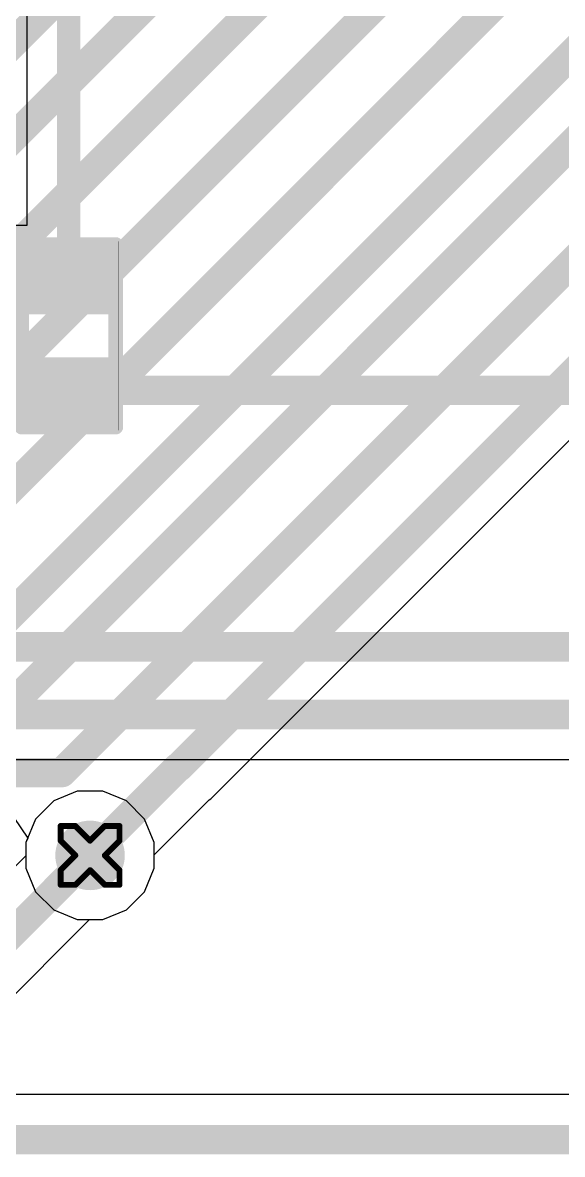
# Model space of a CAD drawing. Header units: inches. Extents: x -11 to 5379, y 0 to 5429.
# Drawn here: x 161.7 to 166.36, y 29.78 to 39.54 of the extents above; entities that cross this region are included whole.
import ezdxf

# ---------------------------------------------------------------- set-up
doc = ezdxf.new("R2010")
doc.units = ezdxf.units.IN
for name, color, linetype in [('Bottom Layer', 5, 'Continuous'), ('Drill Drawing', 1, 'Continuous'), ('GND', 16, 'Continuous'), ('PWR', 76, 'Continuous'), ('Top Layer', 1, 'Continuous'), ('Top Overlay', 2, 'Continuous'), ('Top Paste', 8, 'Continuous'), ('Top Solder', 216, 'Continuous'), ('Via Holes', 16, 'Continuous')]:
    doc.layers.add(name, color=color, linetype=linetype)

# ---------------------------------------------------------------- blocks, each defined once
blk = doc.blocks.new('R___0402_440')
at = {"layer": 'Top Layer'}
for points in [[(-0.6985, -0.3175), (-0.6985, 0.3175), (-0.2413, 0.3175), (-0.2413, -0.3175)], [(0.2413, -0.3175), (0.2413, 0.3175), (0.6985, 0.3175), (0.6985, -0.3175)]]:
    blk.add_hatch(color=1, dxfattribs=at).paths.add_polyline_path(points)
at = {"layer": 'Top Paste'}
for points in [[(-0.6985, -0.3175), (-0.6985, 0.3175), (-0.2413, 0.3175), (-0.2413, -0.3175)], [(0.2413, -0.3175), (0.2413, 0.3175), (0.6985, 0.3175), (0.6985, -0.3175)]]:
    blk.add_hatch(color=8, dxfattribs=at).paths.add_polyline_path(points)
at = {"layer": 'Top Solder'}
for points in [[(-0.7535, -0.3725), (-0.7535, 0.3725), (-0.1863, 0.3725), (-0.1863, -0.3725)], [(0.1863, -0.3725), (0.1863, 0.3725), (0.7535, 0.3725), (0.7535, -0.3725)]]:
    blk.add_hatch(color=216, dxfattribs=at).paths.add_polyline_path(points)
at = {"layer": 'Top Overlay'}
for points in [[(-0.7874, 0.4064, 0.127, 0.127, 0), (-0.7874, -0.4064, 0.127, 0.127, 0)], [(-0.7874, 0.4064, 0.127, 0.127, 0), (0.7874, 0.4064, 0.127, 0.127, 0)], [(0.7874, 0.4064, 0.127, 0.127, 0), (0.7874, -0.4064, 0.127, 0.127, 0)], [(-0.7874, -0.4064, 0.127, 0.127, 0), (0.7874, -0.4064, 0.127, 0.127, 0)], [(-0.8128, -0.4318, 0.00323, 0.00323, 0), (0.8128, -0.4318, 0.00323, 0.00323, 0)]]:
    blk.add_lwpolyline(points, format="xyseb", dxfattribs=at)
for points in [[(-0.8191, 0.4064, 0.0635, 0.0635, 1), (-0.7556, 0.4064, 0.0635, 0.0635, 1)], [(-0.8191, 0.4064, 0.0635, 0.0635, 1), (-0.7556, 0.4064, 0.0635, 0.0635, 1)], [(0.7556, 0.4064, 0.0635, 0.0635, 1), (0.8191, 0.4064, 0.0635, 0.0635, 1)], [(0.7556, 0.4064, 0.0635, 0.0635, 1), (0.8191, 0.4064, 0.0635, 0.0635, 1)], [(-0.8191, -0.4064, 0.0635, 0.0635, 1), (-0.7556, -0.4064, 0.0635, 0.0635, 1)], [(-0.8191, -0.4064, 0.0635, 0.0635, 1), (-0.7556, -0.4064, 0.0635, 0.0635, 1)], [(0.7556, -0.4064, 0.0635, 0.0635, 1), (0.8191, -0.4064, 0.0635, 0.0635, 1)], [(0.7556, -0.4064, 0.0635, 0.0635, 1), (0.8191, -0.4064, 0.0635, 0.0635, 1)], [(-0.8136, -0.4318, 0.00161, 0.00161, 1), (-0.812, -0.4318, 0.00161, 0.00161, 1)], [(0.812, -0.4318, 0.00161, 0.00161, 1), (0.8136, -0.4318, 0.00161, 0.00161, 1)]]:
    blk.add_lwpolyline(points, format="xyseb", close=True, dxfattribs=at)

msp = doc.modelspace()

# ---------------------------------------------------------------- hatches: boundary and pattern name
at = {"layer": 'Bottom Layer'}
h = msp.add_hatch(color=5, dxfattribs=at)
edge = h.paths.add_edge_path()
edge.add_arc((162.2806, 32.3596), 0.3, 0, 360)
at = {"layer": 'GND'}
h = msp.add_hatch(color=16, dxfattribs=at)
edge = h.paths.add_edge_path()
edge.add_arc((162.2806, 32.3596), 0.3, 0, 360)
at = {"layer": 'PWR'}
h = msp.add_hatch(color=76, dxfattribs=at)
edge = h.paths.add_edge_path()
edge.add_arc((162.2806, 32.3596), 0.3, 0, 360)
at = {"layer": 'Top Layer'}
h = msp.add_hatch(color=1, dxfattribs=at)
edge = h.paths.add_edge_path()
edge.add_arc((162.2806, 32.3596), 0.3, 0, 360)
at = {"layer": 'Via Holes'}
h = msp.add_hatch(color=7, dxfattribs=at)
edge = h.paths.add_edge_path()
edge.add_arc((162.2806, 32.3596), 0.15, 0, 360)

# ---------------------------------------------------------------- linework, layer by layer
at = {"layer": 'Bottom Layer'}
for p, q in [((163.3217, 32.8469), (169.2774, 38.8025)), ((162.8346, 32.3642), (163.3083, 32.8379)), ((163.3083, 32.8379), (163.3217, 32.8469)), ((161.6235, 32.6856), (161.7423, 32.5078)), ((161.7423, 32.5078), (161.7266, 32.4698)), ((161.7266, 32.4698), (161.7266, 32.2494)), ((162.8346, 32.2494), (162.8346, 32.3642)), ((161.7266, 32.2494), (161.8109, 32.0458)), ((162.7503, 32.0458), (162.8346, 32.2494)), ((161.8109, 32.0458), (161.9668, 31.8899)), ((162.5944, 31.8899), (162.7503, 32.0458)), ((161.9668, 31.8899), (162.1704, 31.8056)), ((162.3908, 31.8056), (162.5944, 31.8899)), ((162.1704, 31.8056), (162.3908, 31.8056)), ((167.7781, 30.2956), (146.372, 30.2956))]:
    msp.add_line(p, q, dxfattribs=at)
for points in [[(158.7494, 36.4998, 0.254, 0.254, 0), (175.6257, 53.376, 0.254, 0.254, 0)], [(158.9302, 35.8635, 0.254, 0.254, 0), (175.7573, 52.6906, 0.254, 0.254, 0)], [(159.0295, 35, 0.254, 0.254, 0), (176.0249, 51.9955, 0.254, 0.254, 0)], [(160.0518, 35, 0.254, 0.254, 0), (176.336, 51.2842, 0.254, 0.254, 0)], [(161.074, 35, 0.254, 0.254, 0), (176.6742, 50.6002, 0.254, 0.254, 0)], [(161.328, 34.166, 0.254, 0.254, 0), (177.1661, 50.0041, 0.254, 0.254, 0)], [(161.5435, 33.6032, 0.254, 0.254, 0), (177.3507, 49.4105, 0.254, 0.254, 0)], [(162.0372, 33.0741, 0.254, 0.254, 0), (176.8167, 47.8536, 0.254, 0.254, 0)], [(163.0471, 33.1216, 0.254, 0.254, 0), (169.2776, 39.3521, 0.254, 0.254, 0)], [(149.7104, 33.0741, 0.254, 0.254, 0), (162.0372, 33.0741, 0.254, 0.254, 0)], [(162.2806, 32.3596, 0.254, 0.254, 0), (163.0426, 33.1216, 0.254, 0.254, 0)], [(163.0426, 33.1216, 0.254, 0.254, 0), (163.0471, 33.1216, 0.254, 0.254, 0)], [(142.1271, 29.9071, 0.254, 0.254, 0), (167.939, 29.9071, 0.254, 0.254, 0)]]:
    msp.add_lwpolyline(points, format="xyseb", dxfattribs=at)
for points in [[(161.9737, 33.0741, 0.127, 0.127, 1), (162.1007, 33.0741, 0.127, 0.127, 1)], [(161.9737, 33.0741, 0.127, 0.127, 1), (162.1007, 33.0741, 0.127, 0.127, 1)], [(162.9791, 33.1216, 0.127, 0.127, 1), (163.1061, 33.1216, 0.127, 0.127, 1)], [(162.9791, 33.1216, 0.127, 0.127, 1), (163.1061, 33.1216, 0.127, 0.127, 1)], [(162.9836, 33.1216, 0.127, 0.127, 1), (163.1106, 33.1216, 0.127, 0.127, 1)], [(162.9836, 33.1216, 0.127, 0.127, 1), (163.1106, 33.1216, 0.127, 0.127, 1)], [(162.2171, 32.3596, 0.127, 0.127, 1), (162.3441, 32.3596, 0.127, 0.127, 1)]]:
    msp.add_lwpolyline(points, format="xyseb", close=True, dxfattribs=at)
at = {"layer": 'Drill Drawing'}
for points in [[(162.0266, 32.4866, 0.0508, 0.0508, 0), (162.0266, 32.6136, 0.0508, 0.0508, 0)], [(162.0266, 32.6136, 0.0508, 0.0508, 0), (162.1536, 32.6136, 0.0508, 0.0508, 0)], [(162.1536, 32.6136, 0.0508, 0.0508, 0), (162.2806, 32.4866, 0.0508, 0.0508, 0)], [(162.2806, 32.4866, 0.0508, 0.0508, 0), (162.4076, 32.6136, 0.0508, 0.0508, 0)], [(162.4076, 32.6136, 0.0508, 0.0508, 0), (162.5346, 32.6136, 0.0508, 0.0508, 0)], [(162.5346, 32.4866, 0.0508, 0.0508, 0), (162.5346, 32.6136, 0.0508, 0.0508, 0)], [(162.0266, 32.4866, 0.0508, 0.0508, 0), (162.1536, 32.3596, 0.0508, 0.0508, 0)], [(162.4076, 32.3596, 0.0508, 0.0508, 0), (162.5346, 32.4866, 0.0508, 0.0508, 0)], [(162.0266, 32.2326, 0.0508, 0.0508, 0), (162.1536, 32.3596, 0.0508, 0.0508, 0)], [(162.4076, 32.3596, 0.0508, 0.0508, 0), (162.5346, 32.2326, 0.0508, 0.0508, 0)], [(162.0266, 32.1056, 0.0508, 0.0508, 0), (162.0266, 32.2326, 0.0508, 0.0508, 0)], [(162.1536, 32.1056, 0.0508, 0.0508, 0), (162.2806, 32.2326, 0.0508, 0.0508, 0)], [(162.2806, 32.2326, 0.0508, 0.0508, 0), (162.4076, 32.1056, 0.0508, 0.0508, 0)], [(162.5346, 32.1056, 0.0508, 0.0508, 0), (162.5346, 32.2326, 0.0508, 0.0508, 0)], [(162.0266, 32.1056, 0.0508, 0.0508, 0), (162.1536, 32.1056, 0.0508, 0.0508, 0)], [(162.4076, 32.1056, 0.0508, 0.0508, 0), (162.5346, 32.1056, 0.0508, 0.0508, 0)]]:
    msp.add_lwpolyline(points, format="xyseb", dxfattribs=at)
for points in [[(162.0139, 32.6136, 0.0254, 0.0254, 1), (162.0393, 32.6136, 0.0254, 0.0254, 1)], [(162.0139, 32.6136, 0.0254, 0.0254, 1), (162.0393, 32.6136, 0.0254, 0.0254, 1)], [(162.1409, 32.6136, 0.0254, 0.0254, 1), (162.1663, 32.6136, 0.0254, 0.0254, 1)], [(162.1409, 32.6136, 0.0254, 0.0254, 1), (162.1663, 32.6136, 0.0254, 0.0254, 1)], [(162.3949, 32.6136, 0.0254, 0.0254, 1), (162.4203, 32.6136, 0.0254, 0.0254, 1)], [(162.3949, 32.6136, 0.0254, 0.0254, 1), (162.4203, 32.6136, 0.0254, 0.0254, 1)], [(162.5219, 32.6136, 0.0254, 0.0254, 1), (162.5473, 32.6136, 0.0254, 0.0254, 1)], [(162.5219, 32.6136, 0.0254, 0.0254, 1), (162.5473, 32.6136, 0.0254, 0.0254, 1)], [(162.0139, 32.4866, 0.0254, 0.0254, 1), (162.0393, 32.4866, 0.0254, 0.0254, 1)], [(162.0139, 32.4866, 0.0254, 0.0254, 1), (162.0393, 32.4866, 0.0254, 0.0254, 1)], [(162.2679, 32.4866, 0.0254, 0.0254, 1), (162.2933, 32.4866, 0.0254, 0.0254, 1)], [(162.2679, 32.4866, 0.0254, 0.0254, 1), (162.2933, 32.4866, 0.0254, 0.0254, 1)], [(162.5219, 32.4866, 0.0254, 0.0254, 1), (162.5473, 32.4866, 0.0254, 0.0254, 1)], [(162.5219, 32.4866, 0.0254, 0.0254, 1), (162.5473, 32.4866, 0.0254, 0.0254, 1)], [(162.1409, 32.3596, 0.0254, 0.0254, 1), (162.1663, 32.3596, 0.0254, 0.0254, 1)], [(162.1409, 32.3596, 0.0254, 0.0254, 1), (162.1663, 32.3596, 0.0254, 0.0254, 1)], [(162.3949, 32.3596, 0.0254, 0.0254, 1), (162.4203, 32.3596, 0.0254, 0.0254, 1)], [(162.3949, 32.3596, 0.0254, 0.0254, 1), (162.4203, 32.3596, 0.0254, 0.0254, 1)], [(162.0139, 32.2326, 0.0254, 0.0254, 1), (162.0393, 32.2326, 0.0254, 0.0254, 1)], [(162.0139, 32.2326, 0.0254, 0.0254, 1), (162.0393, 32.2326, 0.0254, 0.0254, 1)], [(162.2679, 32.2326, 0.0254, 0.0254, 1), (162.2933, 32.2326, 0.0254, 0.0254, 1)], [(162.2679, 32.2326, 0.0254, 0.0254, 1), (162.2933, 32.2326, 0.0254, 0.0254, 1)], [(162.5219, 32.2326, 0.0254, 0.0254, 1), (162.5473, 32.2326, 0.0254, 0.0254, 1)], [(162.5219, 32.2326, 0.0254, 0.0254, 1), (162.5473, 32.2326, 0.0254, 0.0254, 1)], [(162.0139, 32.1056, 0.0254, 0.0254, 1), (162.0393, 32.1056, 0.0254, 0.0254, 1)], [(162.0139, 32.1056, 0.0254, 0.0254, 1), (162.0393, 32.1056, 0.0254, 0.0254, 1)], [(162.1409, 32.1056, 0.0254, 0.0254, 1), (162.1663, 32.1056, 0.0254, 0.0254, 1)], [(162.1409, 32.1056, 0.0254, 0.0254, 1), (162.1663, 32.1056, 0.0254, 0.0254, 1)], [(162.3949, 32.1056, 0.0254, 0.0254, 1), (162.4203, 32.1056, 0.0254, 0.0254, 1)], [(162.3949, 32.1056, 0.0254, 0.0254, 1), (162.4203, 32.1056, 0.0254, 0.0254, 1)], [(162.5219, 32.1056, 0.0254, 0.0254, 1), (162.5473, 32.1056, 0.0254, 0.0254, 1)], [(162.5219, 32.1056, 0.0254, 0.0254, 1), (162.5473, 32.1056, 0.0254, 0.0254, 1)]]:
    msp.add_lwpolyline(points, format="xyseb", close=True, dxfattribs=at)
at = {"layer": 'GND'}
for p, q in [((162.1704, 32.9136), (161.9668, 32.8293)), ((162.3908, 32.9136), (162.1704, 32.9136)), ((162.5944, 32.8293), (162.3908, 32.9136)), ((161.9668, 32.8293), (161.8109, 32.6734)), ((162.7503, 32.6734), (162.5944, 32.8293)), ((161.8109, 32.6734), (161.7266, 32.4698)), ((162.8346, 32.4698), (162.7503, 32.6734)), ((161.7266, 32.4698), (161.7266, 32.2494)), ((162.8346, 32.2494), (162.8346, 32.4698)), ((161.7266, 32.2494), (161.8109, 32.0458)), ((162.7503, 32.0458), (162.8346, 32.2494)), ((161.8109, 32.0458), (161.9668, 31.8899)), ((162.5944, 31.8899), (162.7503, 32.0458)), ((161.9668, 31.8899), (162.1704, 31.8056)), ((162.3908, 31.8056), (162.5944, 31.8899)), ((162.1704, 31.8056), (162.3908, 31.8056))]:
    msp.add_line(p, q, dxfattribs=at)
at = {"layer": 'PWR'}
for p, q in [((162.1704, 32.9136), (161.9668, 32.8293)), ((162.3908, 32.9136), (162.1704, 32.9136)), ((162.5944, 32.8293), (162.3908, 32.9136)), ((161.9668, 32.8293), (161.8109, 32.6734)), ((162.7503, 32.6734), (162.5944, 32.8293)), ((161.8109, 32.6734), (161.7266, 32.4698)), ((162.8346, 32.4698), (162.7503, 32.6734)), ((161.7266, 32.4698), (161.7266, 32.2494)), ((162.8346, 32.2494), (162.8346, 32.4698)), ((161.7266, 32.2494), (161.8109, 32.0458)), ((162.7503, 32.0458), (162.8346, 32.2494)), ((161.8109, 32.0458), (161.9668, 31.8899)), ((162.5944, 31.8899), (162.7503, 32.0458)), ((161.9668, 31.8899), (162.1704, 31.8056)), ((162.3908, 31.8056), (162.5944, 31.8899)), ((162.1704, 31.8056), (162.3908, 31.8056))]:
    msp.add_line(p, q, dxfattribs=at)
at = {"layer": 'Top Layer'}
for p, q in [((161.7338, 43.7554), (161.7338, 37.7952)), ((161.7338, 37.7952), (161.4366, 37.7952)), ((149.6606, 33.1868), (167.8187, 33.1868)), ((162.1704, 32.9136), (161.9668, 32.8293)), ((162.3908, 32.9136), (162.1704, 32.9136)), ((162.5944, 32.8293), (162.3908, 32.9136)), ((161.9668, 32.8293), (161.8109, 32.6734)), ((162.7503, 32.6734), (162.5944, 32.8293)), ((161.8109, 32.6734), (161.7266, 32.4698)), ((162.8346, 32.4698), (162.7503, 32.6734)), ((161.7266, 32.4698), (161.7266, 32.355)), ((162.8346, 32.2494), (162.8346, 32.4698)), ((161.7266, 32.355), (160.9936, 31.622)), ((162.7503, 32.0458), (162.8346, 32.2494)), ((162.5944, 31.8899), (162.7503, 32.0458)), ((162.3908, 31.8056), (162.5944, 31.8899)), ((161.4292, 30.9588), (162.276, 31.8056)), ((162.276, 31.8056), (162.3908, 31.8056))]:
    msp.add_line(p, q, dxfattribs=at)
for points in [[(162.0963, 37.3126, 0.2032, 0.2032, 0), (162.0963, 43.9056, 0.2032, 0.2032, 0)], [(162.0963, 36.3728, 0.254, 0.254, 0), (168.0843, 36.3728, 0.254, 0.254, 0)], [(150.397, 34.1594, 0.254, 0.254, 0), (167.5871, 34.1594, 0.254, 0.254, 0)], [(149.6606, 33.5752, 0.254, 0.254, 0), (167.8187, 33.5752, 0.254, 0.254, 0)], [(161.1545, 31.2335, 0.254, 0.254, 0), (162.2806, 32.3596, 0.254, 0.254, 0)]]:
    msp.add_lwpolyline(points, format="xyseb", dxfattribs=at)
for points in [[(162.0455, 37.3126, 0.1016, 0.1016, 1), (162.1471, 37.3126, 0.1016, 0.1016, 1)], [(162.0328, 36.3728, 0.127, 0.127, 1), (162.1598, 36.3728, 0.127, 0.127, 1)], [(162.2171, 32.3596, 0.127, 0.127, 1), (162.3441, 32.3596, 0.127, 0.127, 1)]]:
    msp.add_lwpolyline(points, format="xyseb", close=True, dxfattribs=at)

# ---------------------------------------------------------------- block references
at = {"rotation": 90}
msp.add_blockref('R___0402_440', (162.0963, 36.8427), dxfattribs=at)

doc.saveas('drawing.dxf')
